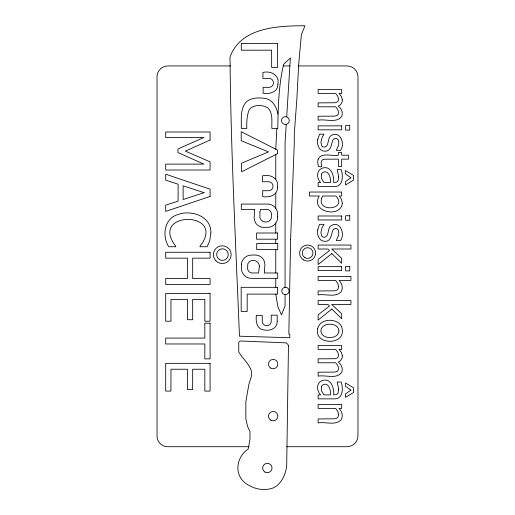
<?xml version="1.0" encoding="UTF-8"?>
<svg xmlns="http://www.w3.org/2000/svg" width="515" height="515" viewBox="0 0 515 515"><rect width="100%" height="100%" fill="white"/><g stroke="black" fill="none" stroke-linecap="round" stroke-linejoin="round"><path stroke-width="0.77" d="M286.231 124.347L285.065 142.945L285.065 287.325M286.694 116.924L290.383 57.938L283.623 64.33C278.615 85.213 278.197 107.036 277.797 128.447L271.862 128.447C271.54 121.566 273.24 113.358 267.916 107.944C262.399 104.545 254.21 104.378 249.466 109.193C246.775 115.18 246.646 121.952 246.762 128.409L241.278 128.409C241.606 119.525 239.745 108.543 246.666 101.59C251.648 97.644 258.305 97.547 264.33 98.268C272.242 99.215 276.664 106.772 277.797 114.015M276.858 128.447L275.77 149.208M230.662 65.939L168.18 65.939A10.886 10.886 0 0 0 157.03 77.096L157.03 435.561A10.68 10.68 0 0 0 168.18 446.717L249.086 446.717M283.244 65.939L289.881 65.939M298.616 65.939L346.82 65.939A10.957 10.957 0 0 1 357.97 77.096L357.97 435.561A10.989 10.989 0 0 1 346.82 446.717L286.739 446.717M285.065 294.586L285.065 305.813L281.512 314.877L277.888 306.856L275.77 294.123M275.77 154.571L275.77 178.905M275.77 193.028L275.77 208.292M275.77 223.066L275.77 233.005M275.77 239.192L275.77 243.421M275.77 249.601L275.77 272.989M275.77 278.345L275.77 287.325M288.458 345.861L286.694 466.03C285.355 476.517 279.304 488.651 267.394 489.25C260.519 490.171 253.811 488.42 247.972 484.795C233.533 476.484 235.452 457.79 248.236 448.932L249.981 439.179L249.981 431.602L247.657 426.697L245.848 418.804L245.848 401.468L248.945 384.087L251.372 376.478L251.372 370.922C248.854 363.519 242.662 358.543 238.748 352.028L238.748 342.604A2.498 2.498 0 0 1 240.775 340.988L286.134 342.868A5.047 5.047 0 0 1 288.458 345.861M290.621 239.488L288.87 332.22L288.87 334.158L289.803 334.158L289.803 337.737L239.469 336.192C235.741 243.177 230.81 150.142 229.999 57.056C240.833 27.108 278.074 25.834 304.977 25.75L301.365 34.795L298.726 63.963L296.82 99.678L294.271 134.009L294.271 143.389L290.621 239.488M241.426 264.266L241.432 268.173A9.94 9.94 0 0 0 242.765 273.394L243.524 274.521A9.94 9.94 0 0 0 251.874 278.345L277.72 278.345L277.72 272.989L264.298 272.989L264.942 264.44L264.169 260.912A9.708 9.708 0 0 0 255.678 255.022L250.683 255.092A10.171 10.171 0 0 0 243.949 258.466L243.157 259.476A10.171 10.171 0 0 0 241.625 262.991L241.426 264.266M277.643 216.867L277.398 219.422A10.171 10.171 0 0 1 275.873 222.937L275.081 223.948A10.171 10.171 0 0 1 268.347 227.321L263.352 227.392A9.708 9.708 0 0 1 254.861 221.501L254.088 217.98L254.732 209.425L241.31 209.425L241.31 204.075L267.156 204.075A9.94 9.94 0 0 1 275.499 207.893L276.265 209.026A9.94 9.94 0 0 1 277.591 214.24L277.643 216.867M317.716 139.732C316.731 144.606 319.113 151.262 324.914 151.23C331.724 151.462 331.003 143.408 333.385 139.147L335.587 138.348L337.042 138.683L338.072 139.694L338.69 141.2L338.722 144.895L336.301 150.367L340.544 150.367C345.423 143.82 340.1 130.05 331.106 135.522C326.825 138.162 329.716 148.758 322.725 146.859L321.688 145.79L320.909 142.166L322.087 137.421L323.986 134.19L319.538 134.19L317.716 139.732M317.716 229.864C316.731 234.737 319.113 241.393 324.914 241.361C331.724 241.593 331.003 233.54 333.385 229.278L335.587 228.48L337.042 228.815L338.072 229.825L338.69 231.332L338.722 235.027L336.301 240.499L340.544 240.499C345.423 233.952 340.1 220.182 331.106 225.654C326.825 228.287 329.716 238.889 322.725 236.984L321.688 235.922L320.909 232.291L322.087 227.546L323.986 224.321L319.538 224.321L317.716 229.864M259.921 211.98L259.921 217.871A6.135 6.135 0 0 0 271.225 218.669L271.431 213.725A4.802 4.802 0 0 0 267.362 209.425L260.429 209.425L259.921 211.98M259.412 266.113L258.594 272.989L251.668 272.989A4.802 4.802 0 0 1 247.599 268.695L247.799 263.744A6.135 6.135 0 0 1 259.103 264.543L259.412 266.113M338.748 176.812L337.949 180.926L336.63 182.104L333.623 182.529C334.435 175.731 330.759 164.851 321.952 168.289C316.088 170.665 316.577 178.679 320.633 182.529L318.128 182.529L318.128 186.469L334.235 186.469C343.164 187.009 343.318 175.705 341.175 169.641L337.145 169.641L338.748 176.812M338.748 389.185L337.949 393.299L336.63 394.484L333.623 394.902C334.435 388.11 330.759 377.225 321.952 380.669C316.088 383.044 316.577 391.052 320.633 394.902L318.128 394.902L318.128 398.848L334.235 398.848C343.164 399.389 343.318 388.085 341.175 382.021L337.145 382.021L338.748 389.185M210.873 233.038L209.714 240.846L207.12 246.743L200 246.743L200 246.267C227.836 210.513 148.075 210.435 175.744 246.299L175.744 246.743L168.714 246.743C161.813 235.967 164.221 218.392 177.92 214.536C191.432 209.457 211.543 216.306 210.873 233.038M317.678 328.576C313.822 345.533 345.874 345.584 342.127 328.647A9.386 9.386 0 0 0 339.063 323.259C332.626 318.161 319.68 319.435 317.678 328.576M342.333 203.213C340.788 218.869 309.567 211.581 319.306 196.003L309.438 196.003L309.438 192.037L341.683 192.037L341.683 196.003L339.211 196.003L341.439 199.279L342.333 203.213M321.502 198.668C317.729 213.055 348.121 209.09 335.883 196.003L322.532 196.003L321.502 198.668M342.333 99.923C342.378 102.594 340.833 105.176 338.265 106.084C341.188 108.453 343.293 112.27 341.857 116.055C337.061 123.8 325.332 118.624 318.128 120.214L318.128 116.248L334.75 116.12L336.913 115.592L338.162 114.388L338.561 112.283L337.808 109.656L335.651 106.76L318.128 106.843L318.128 102.878L334.75 102.749L336.913 102.221L338.162 101.024L338.561 98.912L337.756 96.215L335.716 93.472L318.128 93.472L318.128 89.507L341.683 89.507L341.683 93.472L339.063 93.472L341.477 96.562L342.333 99.923M342.333 355.891C342.378 358.562 340.833 361.137 338.265 362.051C341.188 364.414 343.293 368.238 341.857 372.023C337.061 379.761 325.332 374.592 318.128 376.175L318.128 372.21L334.75 372.088L336.913 371.56L338.162 370.356L338.561 368.251L337.808 365.624L335.651 362.721L318.128 362.805L318.128 358.846L334.75 358.717L336.913 358.189L338.162 356.985L338.561 354.88L337.756 352.176L335.716 349.44L318.128 349.44L318.128 345.475L341.683 345.475L341.683 349.44L339.063 349.44L341.477 352.524L342.333 355.891M321.379 174.353L321.321 178.074L323.922 182.529L330.463 182.529C331.151 177.83 328.274 168.585 322.152 172.95L321.379 174.353M321.379 386.733L321.321 390.447L323.922 394.902L330.463 394.902C331.151 390.209 328.274 380.965 322.152 385.329L321.379 386.733M277.881 84.254C278.19 91.953 269.358 94.49 263.114 93.209L263.114 87.35L269.306 87.35A4.493 4.493 0 0 0 273.311 81.763L272.905 80.726A4.493 4.493 0 0 0 269.306 78.389L262.933 78.389L262.933 72.409C271.128 70.613 279.703 74.99 277.881 84.254M277.443 187.634C277.752 195.327 268.92 197.869 262.682 196.588L262.682 190.73L268.869 190.73A4.493 4.493 0 0 0 272.879 185.143L272.467 184.106A4.493 4.493 0 0 0 268.869 181.769L262.502 181.769L262.502 175.789C270.69 173.993 279.265 178.37 277.443 187.634M318.122 159.161L317.658 162.051L318.334 166.435C325.055 168.135 319.648 163.976 321.508 160.847L322.615 159.689L324.431 159.206L338.394 159.141L338.394 166.435L341.683 166.435L341.683 159.141L348.449 159.141L348.449 155.176L341.683 155.176L341.683 152.498L338.394 152.498L338.394 155.176C332.233 156.612 321.798 151.861 318.122 159.161M338.561 286.514L338.13 288.87L336.81 290.222L334.563 290.821L318.128 290.981L318.128 294.947C325.3 293.518 335.271 297.94 341.046 291.908C343.524 288.181 342.005 283.379 339.063 280.398L350.94 280.398L350.94 276.433L318.128 276.433L318.128 280.398L335.716 280.398L337.769 283.462L338.561 286.514M338.561 414.491L338.13 416.854L336.81 418.206L334.563 418.804L318.128 418.965L318.128 422.931C325.3 421.502 335.271 425.924 341.046 419.892C343.524 416.165 342.005 411.363 339.063 408.376L341.683 408.376L341.683 404.417L318.128 404.417L318.128 408.376L335.716 408.376L337.769 411.446L338.561 414.491M277.186 321.54C277.231 328.828 269.59 331.319 263.571 329.858C256.753 329.137 255.575 320.826 256.386 315.354L262.251 315.354L262.251 321.54A4.493 4.493 0 0 0 267.832 325.544L268.875 325.139A4.493 4.493 0 0 0 271.205 321.54L271.205 315.167L277.186 315.167L277.186 321.54M338.915 330.9C338.658 339.81 321.18 339.784 320.89 330.9C321.173 321.991 338.69 321.939 338.915 330.9M331.834 253.592L318.128 264.581L318.128 259.373L329.491 250.58L327.971 249.015L318.128 249.015L318.128 245.05L350.94 245.05L350.94 249.015L331.724 249.015L341.683 258.337L341.683 263.274L331.834 253.592M331.834 309.052L318.128 320.04L318.128 314.832L329.491 306.039L327.971 304.481L318.128 304.481L318.128 300.515L350.94 300.515L350.94 304.481L331.724 304.481L341.683 313.796L341.683 318.734L331.834 309.052M350.876 177.72L345.475 181.621L345.475 184.975L353.47 180.166L353.47 175.377L345.475 170.568L345.475 173.838L350.876 177.72M350.876 390.093L345.475 393.994L345.475 397.348L353.47 392.539L353.47 387.756L345.475 382.948L345.475 386.218L350.876 390.093M277.553 153.67L241.587 171.778L241.587 163.197L268.515 151.899L241.213 140.743L241.213 131.686L277.553 150.11L277.553 153.67M210.075 140.041L185.368 151.127L210.075 161.826L210.075 170.014L165.701 170.014L165.701 164.118L203.934 164.118L177.92 152.556L177.92 148.983L203.934 137.511L165.701 137.511L165.701 131.995L210.075 131.995L210.075 140.041M210.075 196.447L165.701 211.407L165.701 205.176L178.1 201.159L178.1 184.203L165.701 180.179L165.701 174.218L210.075 189.179L210.075 196.447M204.056 192.661L183.134 199.517L183.134 185.838L204.056 192.661M286.411 124.327L285.407 124.456A3.888 3.888 0 0 1 281.544 120.059A3.888 3.888 0 0 1 286.411 116.808L287.351 117.195A3.888 3.888 0 0 1 286.411 124.327M285.407 287.28L284.454 287.402A3.676 3.676 0 0 0 284.454 294.503L285.407 294.632A3.676 3.676 0 0 0 289.082 290.956A3.676 3.676 0 0 0 285.407 287.28M277.611 43.369L241.284 43.421L241.297 50.219L271.63 50.174L271.656 67.433L277.649 67.42L277.611 43.369M349.736 125.589L345.623 125.589L345.623 130.102L349.736 130.102L349.736 125.589M341.683 125.86L318.128 125.86L318.128 129.825L341.683 129.825L341.683 125.86M349.736 215.721L345.623 215.721L345.623 220.233L349.736 220.233L349.736 215.721M341.683 215.991L318.128 215.991L318.128 219.957L341.683 219.957L341.683 215.991M277.637 233.005L256.612 233.005L256.612 239.192L277.637 239.192L277.637 233.005M277.74 243.421L256.715 243.421L256.715 249.601L277.74 249.601L277.74 243.421M210.075 252.26L165.701 252.26L165.701 258.157L187.428 258.157L187.428 278.57L165.701 278.57L165.701 284.467L210.075 284.467L210.075 278.57L192.668 278.57L192.668 258.157L210.075 258.157L210.075 252.26M349.736 266.371L345.623 266.371L345.623 270.884L349.736 270.884L349.736 266.371M341.683 266.648L318.128 266.648L318.128 270.613L341.683 270.613L341.683 266.648M277.521 287.325L241.187 287.325L241.187 311.375L247.181 311.375L247.181 294.123L277.521 294.123L277.521 287.325M210.075 293.466L165.701 293.466L165.701 321.212L170.948 321.212L170.948 299.37L187.428 299.37L187.428 319.718L192.668 319.718L192.668 299.37L204.828 299.37L204.828 321.212L210.075 321.212L210.075 293.466M210.075 323.175L204.828 323.175L204.828 338.078L165.701 338.078L165.701 343.975L204.828 343.975L204.828 358.871L210.075 358.871L210.075 323.175M210.075 363.345L165.701 363.345L165.701 391.085L170.948 391.085L170.948 369.242L187.428 369.242L187.428 389.598L192.668 389.598L192.668 369.242L204.828 369.242L204.828 391.085L210.075 391.085L210.075 363.345M304.932 257.712A5.375 5.375 0 0 0 312.991 253.058A5.375 5.375 0 0 0 304.932 248.404A5.375 5.375 0 0 0 304.932 257.712M303.618 259.985A8.002 8.002 0 0 0 315.618 253.058A8.002 8.002 0 0 0 303.618 246.125A8.002 8.002 0 0 0 303.618 259.985M216.01 260.918A8.858 8.858 0 0 0 230.829 256.946A8.858 8.858 0 0 0 219.982 246.099A8.858 8.858 0 0 0 216.01 260.918M219.351 259.502A5.813 5.813 0 0 0 228.267 254.835A5.813 5.813 0 0 0 219.77 249.447A5.813 5.813 0 0 0 219.351 259.502M270.813 368.154A4.687 4.687 0 0 0 277.849 364.092A4.687 4.687 0 0 0 270.813 360.036A4.687 4.687 0 0 0 270.813 368.154M270.832 420.169A4.687 4.687 0 0 0 277.862 416.107A4.687 4.687 0 0 0 270.832 412.045A4.687 4.687 0 0 0 270.832 420.169M265.006 472.062A4.687 4.687 0 0 0 272.042 468A4.687 4.687 0 0 0 265.006 463.944A4.687 4.687 0 0 0 265.006 472.062"/></g></svg>
